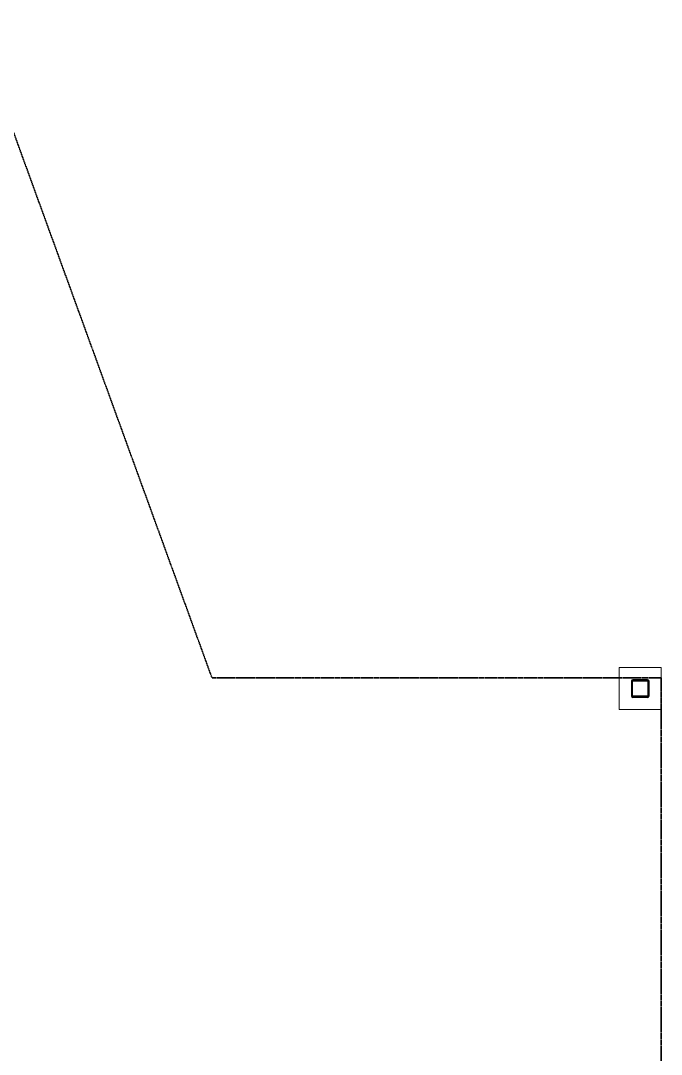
# Model space of a CAD drawing. Header units: inches. Extents: x -3803 to -1421, y -3454 to -210.
# Drawn here: x -2592.8 to -2410.4, y -878.7 to -584.6 of the extents above; entities that cross this region are included whole.
import ezdxf

# ---------------------------------------------------------------- set-up
doc = ezdxf.new("R2010")
doc.units = ezdxf.units.IN
doc.header["$MEASUREMENT"] = 0
doc.linetypes.add('Dash Small', pattern=[0.125, 0.0625, -0.0625])
for name, color, linetype, lineweight in [('A-DETL', 90, 'Continuous', 9), ('A-FLOR', 192, 'Continuous', 13), ('S-COLS', 52, 'Continuous', 13)]:
    doc.layers.add(name, color=color, linetype=linetype, lineweight=lineweight)

# ---------------------------------------------------------------- blocks, each defined once
blk = doc.blocks.new('_STL - Column - HSS Rectangular - 2017v1 - HSS5x5x5_16-V86-DIMENSION PLAN - LEVEL 2 _579_ - 2__ - CAD')
at = {"layer": 'S-COLS'}
h = blk.add_hatch(dxfattribs=at)
h.set_pattern_fill('FP_10', color=256, style=0, pattern_type=2)
h.set_pattern_definition([(45, (2416.395, 774.641), (-8.909545, 8.909545), []), (45, (2422.335, 774.641), (-8.909545, 8.909545), [])])
h.paths.add_polyline_path([(2.06, -2.5), (2.37, -2.37), (2.5, -2.07), (2.5, 2.06), (2.37, 2.37), (2.06, 2.5), (-2.07, 2.5), (-2.37, 2.37), (-2.5, 2.06), (-2.5, -2.07), (-2.37, -2.37), (-2.07, -2.5)], flags=0)
h.paths.add_polyline_path([(-2.07, -2.19), (-2.15, -2.15), (-2.19, -2.07), (-2.15, 2.15), (-2.07, 2.19), (2.15, 2.15), (2.19, 2.06), (2.15, -2.15), (2.06, -2.19)], flags=0)
at = {"layer": 'S-COLS', "color": 7, "lineweight": 25}
for p, q in [((-2.5, 2.06), (-2.5, -2.07)), ((-2.19, -2.07), (-2.19, 2.06)), ((2.06, 2.5), (-2.07, 2.5)), ((-2.07, 2.19), (2.06, 2.19)), ((2.19, 2.06), (2.19, -2.07)), ((2.5, -2.07), (2.5, 2.06)), ((2.06, -2.19), (-2.07, -2.19)), ((-2.07, -2.5), (2.06, -2.5))]:
    blk.add_line(p, q, dxfattribs=at)
for centre, radius, start, end in [((-2.07, 2.06), 0.435, 90, 180), ((-2.07, 2.06), 0.123, 90, 180), ((2.06, 2.06), 0.435, 360, 90), ((2.06, 2.06), 0.123, 0, 90), ((-2.07, -2.07), 0.435, 180, 270), ((-2.07, -2.07), 0.123, 180, 270), ((2.06, -2.07), 0.435, 270, 360), ((2.06, -2.07), 0.122, 270, 0)]:
    blk.add_arc(centre, radius, start, end, dxfattribs=at)
blk = doc.blocks.new('15830016-STRUCT_MARTINEZ-MOORE_CENTRAL_v2018_rvt-1-DIMENSION PLAN - LEVEL 2 _579_ - 2__ - CAD')
at = {"color": 250, "lineweight": 13}
blk.add_blockref('_STL - Column - HSS Rectangular - 2017v1 - HSS5x5x5_16-V86-DIMENSION PLAN - LEVEL 2 _579_ - 2__ - CAD', (-2416.4, -774.64), dxfattribs=at)

msp = doc.modelspace()

# ---------------------------------------------------------------- linework, layer by layer
at = {"layer": 'A-DETL', "linetype": 'Dash Small', "lineweight": 35}
for p, q in [((-2606.4, -584.64), (-2538.33, -771.64)), ((-2410.4, -771.64), (-2538.33, -771.64)), ((-2410.4, -771.64), (-2410.4, -940.27))]:
    msp.add_line(p, q, dxfattribs=at)
at = {"layer": 'A-FLOR', "lineweight": 20}
for p, q in [((-2410.4, -768.64), (-2422.4, -768.64)), ((-2422.4, -768.64), (-2422.4, -780.64)), ((-2410.4, -780.64), (-2410.4, -768.64)), ((-2422.4, -780.64), (-2410.4, -780.64))]:
    msp.add_line(p, q, dxfattribs=at)

# ---------------------------------------------------------------- block references
at = {"lineweight": 5}
msp.add_blockref('15830016-STRUCT_MARTINEZ-MOORE_CENTRAL_v2018_rvt-1-DIMENSION PLAN - LEVEL 2 _579_ - 2__ - CAD', (0, 0), dxfattribs=at)

doc.saveas('drawing.dxf')
